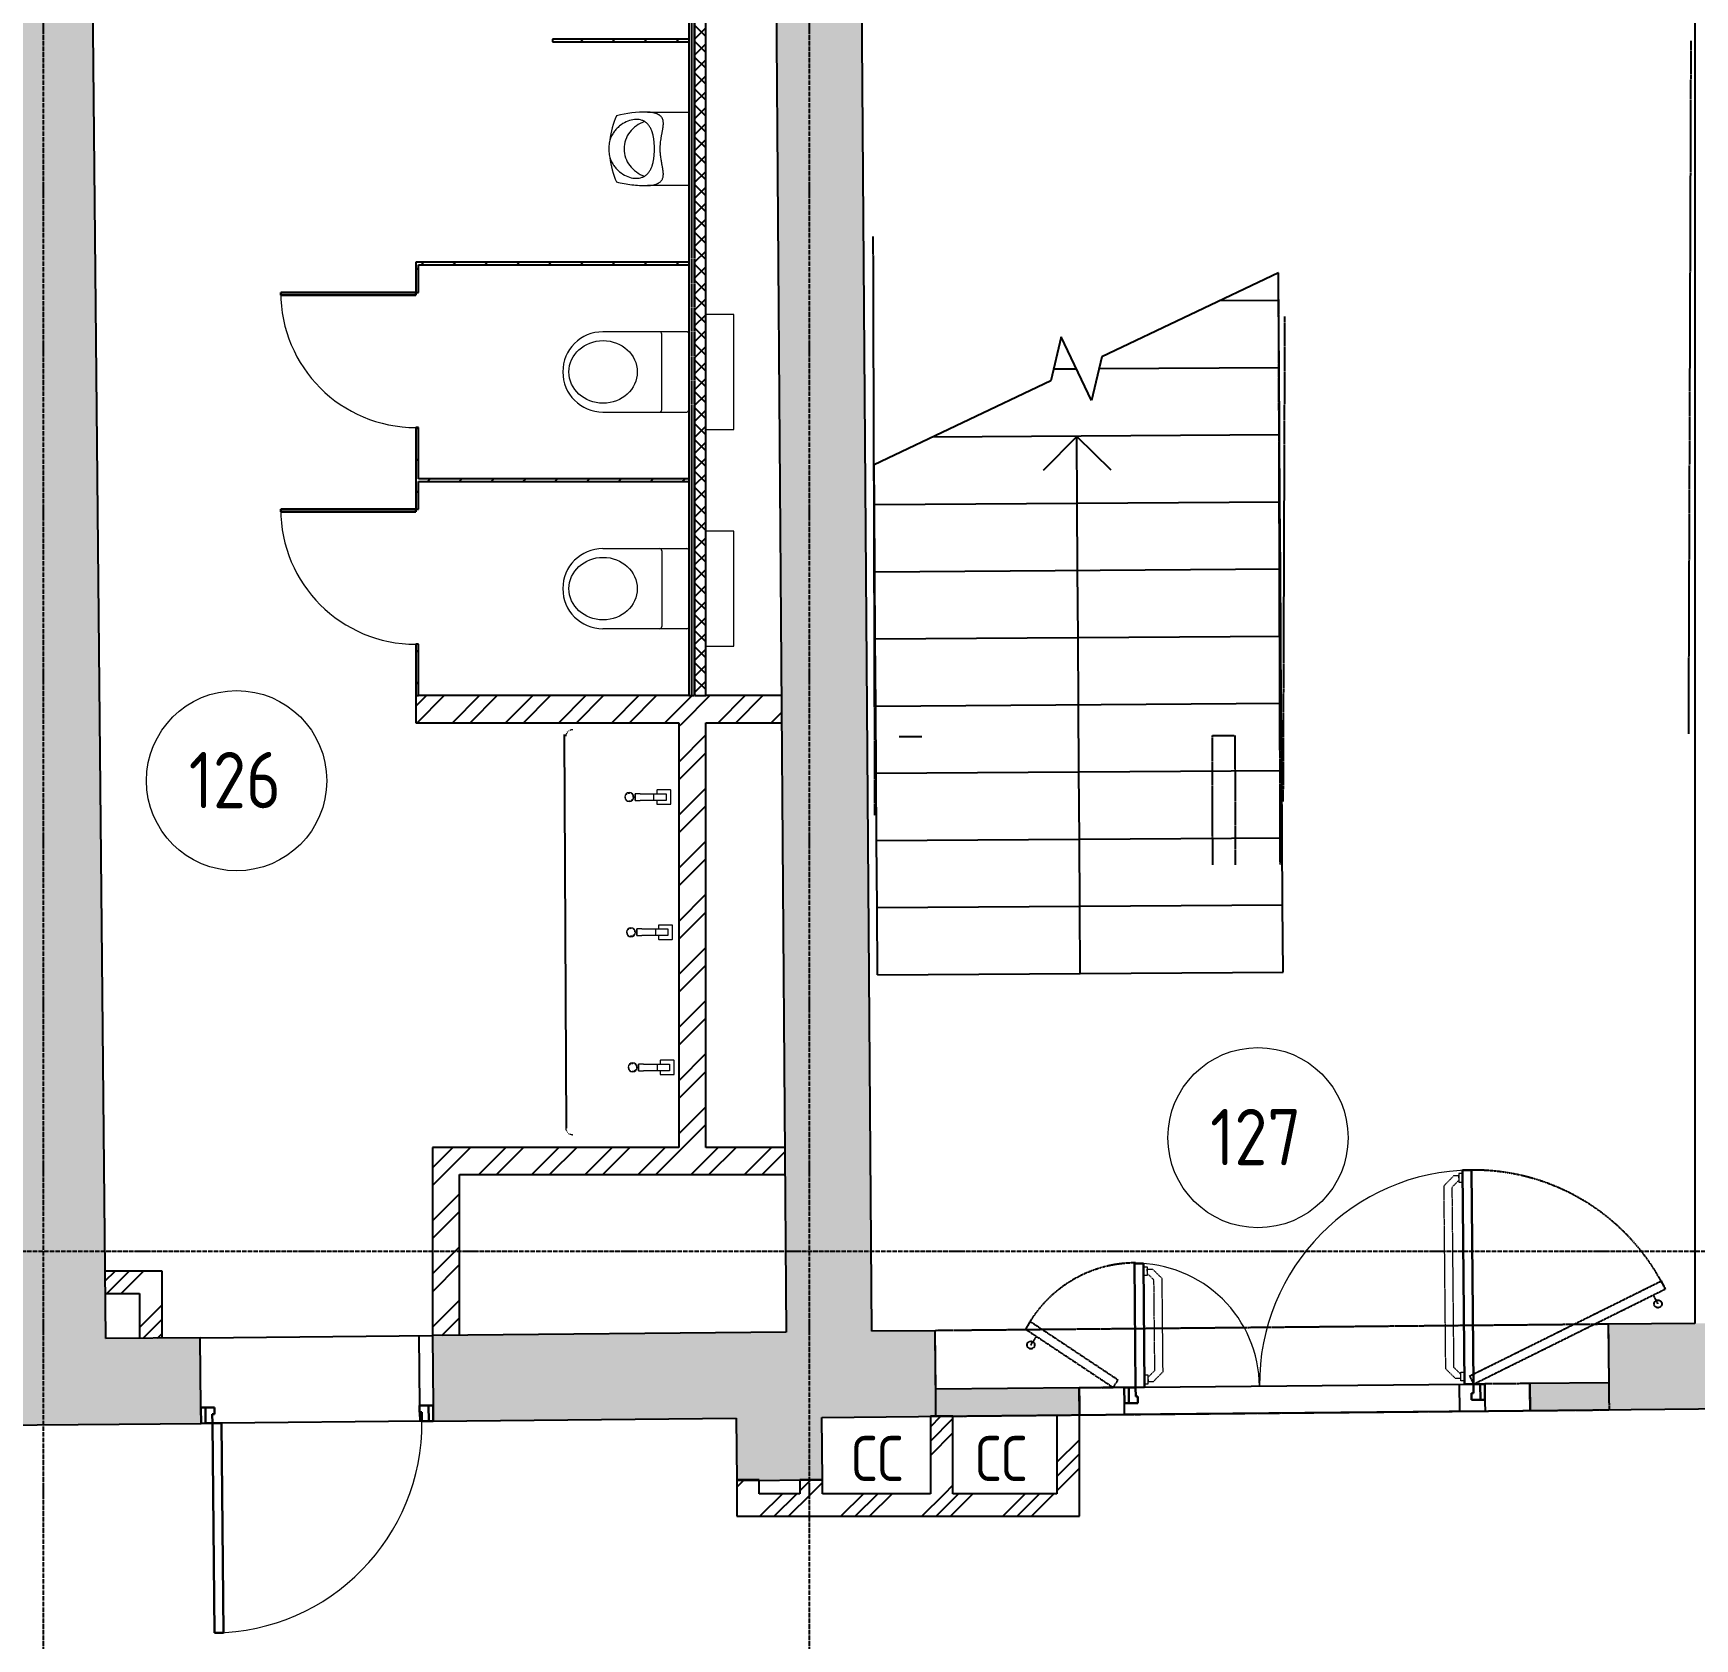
# Model space of a CAD drawing. Header units: millimetres. Extents: x -99936 to 523262, y -63190 to 327013.
# Drawn here: x 38965 to 46340, y 11537 to 18663 of the extents above; entities that cross this region are included whole.
import ezdxf

# ---------------------------------------------------------------- set-up
doc = ezdxf.new("R2010")
doc.units = ezdxf.units.MM
for name, pattern in [('ADSK_Линия сетки', [25, 20, -2.5, 0, -2.5]), ('ADSK_Сверху', [4.5, 3, -1.5]), ('ADSK_Снесено', [4.5, 3, -1.5]), ('ADSK_Штриховая_ш2 п1', [3, 2, -1])]:
    doc.linetypes.add(name, pattern=pattern)
for name, color, linetype, lineweight in [('Аннотация', 7, 'Continuous', 9), ('Двери', 251, 'Continuous', 18), ('Лестницы', 7, 'Continuous', 18), ('Марки помещений', 7, 'Continuous', 20), ('Сантехника', 251, 'Continuous', 18), ('Стрелки вверх', 7, 'Continuous', 18)]:
    doc.layers.add(name, color=color, linetype=linetype, lineweight=lineweight)
for name, color, linetype, lineweight, true_color in [('Линии', 7, 'Continuous', 9, 0x00a600), ('Обобщенные модели', 5, 'Continuous', 18, 0x0000ff), ('Стены внутренние', 5, 'Continuous', 18, 0x0000ff), ('Стены наружные', 1, 'ADSK_Снесено', 18, 0xff0000)]:
    doc.layers.add(name, color=color, linetype=linetype, lineweight=lineweight, true_color=true_color)
doc.styles.add('GOST Common_1', font='GOST Common_0.ttf', dxfattribs={"width": 0.9, "height": 200})
doc.styles.add('GOST Common_2', font='GOST Common_0.ttf', dxfattribs={"width": 0.9, "height": 250})
pattern_1 = [(45, (0, 0), (-179.6051, 179.6051), []), (45, (63.5, 0), (0, 359.2102), []), (45, (-63.5, 0), (0, 359.2102), [])]
pattern_2 = [(45, (0, 0), (-117.8655, 117.8655), []), (45, (78.58, 0), (-117.8655, 117.8655), [])]
pattern_3 = [(45, (0, 0), (-70.71068, 70.71068), [])]

# ---------------------------------------------------------------- blocks, each defined once
blk = doc.blocks.new('Раковина с 2-3 кранами для санузла - 500x1800 3 taps-2317887-01 План 1-го этажа маркировочный')
at = {"layer": 'Сантехника'}
for p, q in [((-764.1, 503.1), (-763.2, 503.9)), ((1018.1, 499.1), (1018.9, 498.2)), ((-490, 189.1), (-460, 189.1)), ((-490, 189.1), (-490, 166.1)), ((-460, 189.1), (-490, 189.1)), ((-490, 106.5), (-490, 166.1)), ((-460, 166.1), (-460, 189.1)), ((-460, 166.1), (-460, 106.5)), ((110, 196.6), (140, 196.6)), ((110, 196.6), (110, 173.6)), ((140, 196.6), (110, 196.6)), ((110, 114), (110, 173.6)), ((140, 173.6), (140, 196.6)), ((140, 173.6), (140, 114)), ((710, 204.1), (740, 204.1)), ((710, 204.1), (710, 181.1)), ((740, 204.1), (710, 204.1)), ((710, 121.5), (710, 181.1)), ((740, 181.1), (740, 204.1)), ((740, 181.1), (740, 121.5)), ((-506.8, 91.2), (-506.8, 31.6)), ((-490, 93.1), (-504.9, 93.1)), ((-490, 71.5), (-490, 106.5)), ((-460, 106.5), (-490, 106.5)), ((-460, 106.5), (-460, 71.5)), ((-445.4, 93.1), (-460, 93.1)), ((-443.5, 31.6), (-443.5, 91.2)), ((93.2, 98.7), (93.2, 39.1)), ((110, 100.6), (95.1, 100.6)), ((110, 79), (110, 114)), ((140, 114), (110, 114)), ((110, 59), (110, 79)), ((140, 114), (140, 79)), ((154.6, 100.6), (140, 100.6)), ((140, 79), (140, 59)), ((156.5, 39.1), (156.5, 98.7)), ((693.2, 106.2), (693.2, 46.6)), ((710, 108.1), (695.1, 108.1)), ((710, 86.5), (710, 121.5)), ((740, 121.5), (710, 121.5)), ((710, 66.5), (710, 86.5)), ((740, 121.5), (740, 86.5)), ((754.6, 108.1), (740, 108.1)), ((740, 86.5), (740, 66.5)), ((756.5, 46.6), (756.5, 106.2)), ((-505.3, 30.1), (-445, 30.1)), ((-490, 51.5), (-490, 71.5)), ((-460, 51.5), (-490, 51.5)), ((-460, 71.5), (-460, 51.5)), ((94.7, 37.6), (155, 37.6)), ((140, 59), (110, 59)), ((694.7, 45.1), (755, 45.1)), ((740, 66.5), (710, 66.5))]:
    blk.add_line(p, q, dxfattribs=at)
at = {"layer": 'Сантехника', "flags": 128}
for points in [[(-775, 480), (-775, 481.2), (-774.9, 482.4), (-774.8, 483.6), (-774.6, 484.8), (-774.4, 486), (-774.1, 487.1)], [(-773.5, 489.4), (-773.1, 490.6), (-772.6, 491.7), (-772.1, 492.8), (-771.6, 493.9)], [(-770.4, 495.9), (-769.8, 496.9), (-769.1, 497.9), (-768.3, 498.9), (-767.6, 499.8)], [(-758.1, 507), (-757, 507.5), (-755.9, 508), (-754.7, 508.4)], [(-752.4, 509.1), (-751.3, 509.3), (-750.1, 509.6), (-748.9, 509.7), (-747.7, 509.9), (-746.5, 510), (-745.3, 510), (-745, 510)], [(995, 510), (996.2, 510), (997.4, 509.9), (998.6, 509.8), (999.8, 509.6), (1001, 509.4), (1002.1, 509.1)], [(1004.4, 508.5), (1005.6, 508.1), (1006.7, 507.6), (1007.8, 507.1), (1008.9, 506.6)], [(1010.9, 505.4), (1011.9, 504.8), (1012.9, 504.1), (1013.9, 503.3), (1014.8, 502.6)], [(1022, 493.1), (1022.5, 492), (1023, 490.9), (1023.4, 489.7)], [(1024.1, 487.4), (1024.3, 486.3), (1024.6, 485.1), (1024.7, 483.9), (1024.9, 482.7), (1025, 481.5), (1025, 480.3), (1025, 480)]]:
    blk.add_lwpolyline(points, dxfattribs=at)
at = {"layer": 'Сантехника'}
for centre, radius, start, end in [((-475, 215), 20, 0, 180), ((-475, 215), 18.2, 95.84531, 146.66266), ((-475, 215), 18.2, 85.13096, 94.18327), ((-475, 215), 18.2, 52.75928, 62.71908), ((-475, 215), 16.3, 36.87489, 45), ((-475, 215), 16.3, 36.87489, 45), ((-475, 215), 18.2, 45, 49.4056), ((-475, 215), 18.2, 28.98332, 39.73377), ((125, 222.5), 20, 0, 180), ((125, 222.5), 20, 180, 360), ((125, 222.5), 18.2, 165.15778, 180), ((125, 222.5), 18.2, 180, 191.34075), ((125, 222.5), 16.3, 175.36727, 180), ((125, 222.5), 16.3, 175.36727, 180), ((125, 222.5), 16.3, 180, 198.62064), ((125, 222.5), 16.3, 180, 198.62064), ((125, 222.5), 18.2, 95.84531, 146.66266), ((125, 222.5), 18.2, 85.13096, 94.18327), ((125, 222.5), 18.2, 52.75928, 62.71908), ((125, 222.5), 16.3, 36.87489, 45), ((125, 222.5), 16.3, 36.87489, 45), ((125, 222.5), 18.2, 45, 49.4056), ((125, 222.5), 18.2, 28.98332, 39.73377), ((125, 222.5), 16.3, 0, 18.62064), ((125, 222.5), 16.3, 0, 18.62064), ((125, 222.5), 16.3, 355.36727, 360), ((125, 222.5), 16.3, 355.36727, 360), ((125, 222.5), 18.2, 345.15778, 360), ((125, 222.5), 18.2, 0, 11.34075), ((725, 230), 20, 0, 180), ((725, 230), 20, 180, 360), ((725, 230), 18.2, 165.15778, 180), ((725, 230), 18.2, 180, 191.34075), ((725, 230), 16.3, 175.36727, 180), ((725, 230), 16.3, 175.36727, 180), ((725, 230), 16.3, 180, 198.62064), ((725, 230), 16.3, 180, 198.62064), ((725, 230), 18.2, 95.84531, 146.66266), ((725, 230), 18.2, 85.13096, 94.18327), ((725, 230), 18.2, 52.75928, 62.21388), ((725, 230), 16.3, 36.87489, 45), ((725, 230), 16.3, 36.87489, 45), ((725, 230), 18.2, 45, 49.4056), ((725, 230), 18.2, 28.98332, 39.73377), ((725, 230), 16.3, 0, 18.62064), ((725, 230), 16.3, 0, 18.62064), ((725, 230), 16.3, 355.36727, 360), ((725, 230), 16.3, 355.36727, 360), ((725, 230), 18.2, 345.15778, 360), ((725, 230), 18.2, 0, 11.34075), ((-475, 215), 20, 180, 360), ((-475, 215), 18.2, 165.15778, 180), ((-475, 215), 18.2, 180, 191.34075), ((-475, 215), 16.3, 175.36727, 180), ((-475, 215), 16.3, 175.36727, 180), ((-475, 215), 16.3, 180, 198.62064), ((-475, 215), 16.3, 180, 198.62064), ((-475, 215), 18.2, 208.98332, 219.73377), ((-475, 215), 16.3, 216.87489, 225), ((-475, 215), 16.3, 216.87489, 225), ((-475, 215), 18.2, 225, 229.4056), ((-475, 215), 18.2, 232.75928, 242.71908), ((-475, 215), 18.2, 265.13096, 274.18327), ((-475, 215), 18.2, 275.84531, 326.66266), ((-475, 215), 16.3, 0, 18.62064), ((-475, 215), 16.3, 0, 18.62064), ((-475, 215), 16.3, 355.36727, 360), ((-475, 215), 16.3, 355.36727, 360), ((-475, 215), 18.2, 345.15778, 360), ((-475, 215), 18.2, 0, 11.34075), ((125, 222.5), 18.2, 208.98332, 219.73377), ((125, 222.5), 16.3, 216.87489, 225), ((125, 222.5), 16.3, 216.87489, 225), ((125, 222.5), 18.2, 225, 229.4056), ((125, 222.5), 18.2, 232.75928, 242.71908), ((125, 222.5), 18.2, 265.13096, 274.18327), ((125, 222.5), 18.2, 275.84531, 326.66266), ((725, 230), 18.2, 208.98332, 219.73377), ((725, 230), 16.3, 216.87489, 225), ((725, 230), 16.3, 216.87489, 225), ((725, 230), 18.2, 225, 229.4056), ((725, 230), 18.2, 232.75928, 242.71908), ((725, 230), 18.2, 265.13096, 274.18327), ((725, 230), 18.2, 275.84531, 326.66266), ((-504.9, 91.2), 1.87, 90, 180), ((-504.9, 91.2), 1.87, 120, 150), ((-504.9, 91.2), 1.87, 120, 150), ((-504.9, 91.2), 1.87, 120, 150), ((-445.4, 91.2), 1.87, 0, 90), ((-445.4, 91.2), 1.87, 30, 60), ((-445.4, 91.2), 1.87, 30, 60), ((-445.4, 91.2), 1.87, 30, 60), ((95.1, 98.7), 1.87, 90, 180), ((95.1, 98.7), 1.87, 120, 150), ((95.1, 98.7), 1.87, 120, 150), ((95.1, 98.7), 1.87, 120, 150), ((154.6, 98.7), 1.87, 0, 90), ((154.6, 98.7), 1.87, 30, 60), ((154.6, 98.7), 1.87, 30, 60), ((154.6, 98.7), 1.87, 30, 60), ((695.1, 106.2), 1.87, 90, 180), ((695.1, 106.2), 1.87, 120, 150), ((695.1, 106.2), 1.87, 120, 150), ((695.1, 106.2), 1.87, 120, 150), ((754.6, 106.2), 1.87, 0, 90), ((754.6, 106.2), 1.87, 30, 60), ((754.6, 106.2), 1.87, 30, 60), ((754.6, 106.2), 1.87, 30, 60), ((-505.3, 31.6), 1.49, 180, 270), ((-445, 31.6), 1.49, 270, 360), ((94.7, 39.1), 1.49, 180, 270), ((155, 39.1), 1.49, 270, 360), ((694.7, 46.6), 1.49, 180, 270), ((755, 46.6), 1.49, 270, 360)]:
    blk.add_arc(centre, radius, start, end, dxfattribs=at)
blk = doc.blocks.new('AC_Дверь_Однопольная - Д-19л 1030х2200h-V210-01 План 1-го этажа маркировочный')
at = {"layer": 'Двери', "lineweight": 30}
for p, q in [((465, 1120), (425, 1120)), ((425, 1120), (425, 190)), ((465, 190), (465, 1120)), ((-495, 190), (-515, 190)), ((-515, 190), (-515, 120)), ((-465, 190), (-495, 190)), ((-495, 190), (-495, 120)), ((-495, 120), (-495, 190)), ((-465, 150), (-465, 190)), ((-455, 150), (-465, 150)), ((-455, 120), (-455, 150)), ((425, 190), (465, 190)), ((465, 150), (455, 150)), ((455, 150), (455, 120)), ((495, 190), (465, 190)), ((465, 190), (465, 150)), ((495, 120), (495, 190)), ((515, 190), (495, 190)), ((495, 190), (495, 120)), ((515, 120), (515, 190)), ((-515, 120), (-495, 120)), ((-495, 120), (-455, 120)), ((455, 120), (495, 120)), ((495, 120), (515, 120))]:
    blk.add_line(p, q, dxfattribs=at)
at = {"layer": 'Двери'}
blk.add_arc((465, 190), 930, 90, 180, dxfattribs=at)
blk = doc.blocks.new('AC_Дверь_Двупольная - Д-33л 1500х2200h 2-2309635-01 План 1-го этажа маркировочный')
at = {"layer": 'Двери', "linetype": 'ADSK_Сверху', "lineweight": 9}
for p, q in [((670.3, 984.5), (627.5, 941.7)), ((694, 965.7), (663.9, 935.6)), ((694, 984.5), (670.3, 984.5)), ((710, 995), (694, 995)), ((694, 995), (694, 956.5)), ((694, 975.8), (694, 984.5)), ((627.5, 128.4), (627.5, 941.7)), ((663.9, 134.4), (663.9, 935.6)), ((694, 956.5), (710, 956.5)), ((-710, 595), (-694, 595)), ((-694, 595), (-694, 556.5)), ((-694, 556.5), (-710, 556.5)), ((-694, 575.8), (-694, 584.5)), ((-694, 584.5), (-670.3, 584.5)), ((-694, 565.7), (-663.9, 535.6)), ((-670.3, 584.5), (-627.5, 541.7)), ((-663.9, 134.4), (-663.9, 535.6)), ((-627.5, 128.4), (-627.5, 541.7)), ((-694, 113.5), (-710, 113.5)), ((-710, 75), (-694, 75)), ((-694, 104.3), (-663.9, 134.4)), ((-694, 75), (-694, 113.5)), ((-694, 94.3), (-694, 85.6)), ((-694, 85.6), (-670.3, 85.6)), ((-670.3, 85.6), (-627.5, 128.4)), ((670.3, 85.6), (627.5, 128.4)), ((694, 104.3), (663.9, 134.4)), ((694, 85.6), (670.3, 85.6)), ((694, 75), (694, 113.5)), ((694, 113.5), (710, 113.5)), ((710, 75), (694, 75))]:
    blk.add_line(p, q, dxfattribs=at)
at = {"layer": 'Двери', "lineweight": 30}
for p, q in [((750, 1010), (710, 1010)), ((710, 1010), (710, 60)), ((750, 60), (750, 1010)), ((-750, 610), (-710, 610)), ((-750, 60), (-750, 610)), ((-710, 610), (-710, 60)), ((-800, 60), (-780, 60)), ((-800, -10), (-800, 60)), ((-780, 60), (-750, 60)), ((-780, -10), (-780, 60)), ((-780, 60), (-780, -10)), ((-710, 60), (-750, 60)), ((-750, 60), (-750, 20)), ((-750, 20), (-740, 20)), ((-740, 20), (-740, -10)), ((710, 60), (750, 60)), ((750, 20), (740, 20)), ((740, 20), (740, -10)), ((780, 60), (750, 60)), ((750, 60), (750, 20)), ((780, -10), (780, 60)), ((800, 60), (780, 60)), ((780, 60), (780, -10)), ((800, -10), (800, 60)), ((-780, -10), (-800, -10)), ((-740, -10), (-780, -10)), ((740, -10), (780, -10)), ((780, -10), (800, -10))]:
    blk.add_line(p, q, dxfattribs=at)
at = {"layer": 'Двери'}
for centre, radius, start, end in [((750, 60), 950, 90, 180), ((-750, 60), 550, 360, 90)]:
    blk.add_arc(centre, radius, start, end, dxfattribs=at)
blk = doc.blocks.new('Дверь-Одинарная-Панель - 600 x 2150 мм с_у-1872435-01 План 1-го этажа маркировочный')
at = {"layer": 'Двери', "lineweight": 30}
for p, q in [((300, 606), (288, 606)), ((288, 606), (288, 6)), ((300, 6), (300, 606)), ((288, 6), (300, 6))]:
    blk.add_line(p, q, dxfattribs=at)
at = {"layer": 'Двери'}
blk.add_arc((300, 6), 600, 90, 180, dxfattribs=at)
blk = doc.blocks.new('Urinal_Commercial_14201 - UT104EV-1823124-01 План 1-го этажа маркировочный')
at = {"layer": 'Сантехника'}
for p, q in [((41690.8, 18313), (41875.3, 18313)), ((41875.3, 17986.9), (41690.8, 17987))]:
    blk.add_line(p, q, dxfattribs=at)
for centre, radius, start, end in [((41875.3, 18150), 353.2, 155.41974, 173.79042), ((41707.7, 18150), 120.3, 141.9939, 180.0061), ((41728.2, 18133.9), 146.4, 110.0061, 141.9939), ((41707.7, 18149.9), 120.3, 179.9939, 218.0061), ((41875.3, 18150), 353.2, 186.20958, 204.57824), ((41728.2, 18166), 146.4, 218.0061, 249.9939)]:
    blk.add_arc(centre, radius, start, end, dxfattribs=at)
blk.add_ellipse((41786.6, 17228.7), major_axis=(-199.1, 1075.5), ratio=0.694076, start_param=6.146838, end_param=6.328057, dxfattribs=at)
for points, knots in [([(41747.9, 18150), (41748.1, 18158.3), (41748.7, 18170.9), (41750.4, 18185.2), (41751.5, 18193.3), (41752.4, 18199.3), (41753.3, 18205.2), (41754.4, 18211), (41755.4, 18216.7), (41756.5, 18222.3), (41757.5, 18227.9), (41758.5, 18233.3), (41759.3, 18237.7), (41759.9, 18241.2), (41760.2, 18243.8), (41760.6, 18246.3), (41761, 18249.7), (41761.5, 18253.8), (41761.8, 18257.8), (41761.9, 18260.9), (41761.9, 18264), (41761.7, 18267.7), (41761, 18273.4), (41759.5, 18280), (41756.1, 18287.1), (41752.4, 18292.1), (41748.9, 18295.7), (41745.9, 18298.1), (41742.7, 18300.3), (41739.4, 18302.3), (41736, 18304.1), (41732.3, 18305.7), (41728.5, 18307.1), (41724.6, 18308.4), (41720.6, 18309.4), (41715.2, 18310.7), (41705.4, 18312.3), (41696.7, 18312.9), (41690.8, 18313)], [-1, -1, -1, -1, -0.909091, -0.863636, -0.840909, -0.818182, -0.795455, -0.772727, -0.75, -0.727273, -0.704545, -0.681818, -0.659091, -0.647727, -0.636364, -0.625, -0.613636, -0.590909, -0.568182, -0.556818, -0.545455, -0.522727, -0.5, -0.454545, -0.409091, -0.363636, -0.340909, -0.318182, -0.295455, -0.272727, -0.25, -0.227273, -0.204545, -0.181818, -0.159091, -0.136364, -0.090909, 0, 0, 0, 0]), ([(41722.3, 18150), (41722.2, 18153.7), (41722.1, 18159.2), (41721.9, 18166.3), (41721.6, 18171.5), (41721.3, 18176.7), (41720.8, 18181.8), (41720.3, 18186.9), (41719.7, 18191.7), (41719, 18196.5), (41718.2, 18201.1), (41717.4, 18205.6), (41716.5, 18210), (41715.5, 18214.2), (41714.4, 18218.3), (41713.2, 18222.3), (41711.5, 18227.4), (41709.7, 18232.3), (41707.6, 18236.9), (41705.5, 18241.4), (41702.6, 18246.7), (41698.7, 18252.5), (41694.4, 18257.9), (41689.8, 18262.7), (41684.7, 18267), (41677.5, 18272), (41667.7, 18276.8), (41654.6, 18280.2), (41640.7, 18281.2), (41621.2, 18279.3), (41596.1, 18271.3), (41571.9, 18256), (41554.1, 18239.3), (41542.1, 18224.6), (41531.7, 18207.6), (41526.5, 18194.9), (41524.3, 18188.2)], [-1, -1, -1, -1, -0.975, -0.9625, -0.95, -0.9375, -0.925, -0.9125, -0.9, -0.8875, -0.875, -0.8625, -0.85, -0.8375, -0.825, -0.8125, -0.8, -0.775, -0.7625, -0.75, -0.725, -0.7, -0.675, -0.65, -0.625, -0.6, -0.55, -0.5, -0.45, -0.4, -0.3, -0.2, -0.15, -0.1, -0.05, 0, 0, 0, 0]), ([(41524.3, 18111.8), (41526.5, 18105.1), (41531.7, 18092.3), (41542.1, 18075.3), (41554.1, 18060.6), (41571.9, 18043.9), (41596.1, 18028.6), (41621.2, 18020.6), (41640.7, 18018.8), (41654.6, 18019.8), (41667.7, 18023.2), (41677.5, 18028), (41684.7, 18032.9), (41689.8, 18037.2), (41694.4, 18042.1), (41698.7, 18047.4), (41702.6, 18053.2), (41705.5, 18058.5), (41707.6, 18063), (41709.7, 18067.6), (41711.5, 18072.5), (41713.2, 18077.7), (41714.4, 18081.6), (41715.5, 18085.7), (41716.5, 18090), (41717.4, 18094.3), (41718.2, 18098.8), (41719, 18103.5), (41719.7, 18108.2), (41720.3, 18113.1), (41720.8, 18118.1), (41721.3, 18123.2), (41721.6, 18128.4), (41721.9, 18133.6), (41722.1, 18140.7), (41722.2, 18146.2), (41722.3, 18150)], [-1, -1, -1, -1, -0.95, -0.9, -0.85, -0.8, -0.7, -0.6, -0.55, -0.5, -0.45, -0.4, -0.375, -0.35, -0.325, -0.3, -0.275, -0.25, -0.2375, -0.225, -0.2, -0.1875, -0.175, -0.1625, -0.15, -0.1375, -0.125, -0.1125, -0.1, -0.0875, -0.075, -0.0625, -0.05, -0.0375, -0.025, 0, 0, 0, 0]), ([(41690.8, 17987), (41695.4, 17987), (41704.6, 17987.5), (41715.6, 17989.2), (41724.1, 17991.4), (41730.2, 17993.3), (41735, 17995.4), (41738.7, 17997.2), (41742.2, 17999.3), (41746.4, 18002.1), (41750.8, 18006.1), (41754.6, 18010.6), (41757.7, 18015.8), (41759.9, 18021.6), (41761.3, 18027.9), (41761.8, 18033.5), (41761.8, 18038.3), (41761.8, 18042), (41761.5, 18045.8), (41761.1, 18049.6), (41760.6, 18053.6), (41760, 18057.6), (41759.4, 18061.7), (41758.6, 18065.8), (41757.8, 18070.1), (41757.1, 18074.4), (41756.3, 18078.8), (41755.1, 18084.7), (41753.8, 18092.2), (41752.2, 18101.5), (41750.4, 18114.1), (41748.6, 18130.2), (41748, 18143.4), (41747.9, 18150)], [-1, -1, -1, -1, -0.928571, -0.857143, -0.821429, -0.785714, -0.75, -0.732143, -0.714286, -0.678571, -0.642857, -0.607143, -0.571429, -0.535714, -0.5, -0.464286, -0.446429, -0.428571, -0.410714, -0.392857, -0.375, -0.357143, -0.339286, -0.321429, -0.303571, -0.285714, -0.267857, -0.25, -0.214286, -0.178571, -0.142857, -0.071429, 0, 0, 0, 0])]:
    blk.add_open_spline(points, degree=3, knots=knots, dxfattribs=at)
for points in [[(41524.3, 18188.2), (41523, 18184.1), (41521.3, 18175.9), (41520.1, 18163), (41519.9, 18154.3), (41519.9, 18150)], [(41519.9, 18150), (41519.9, 18145.6), (41520.1, 18136.9), (41521.3, 18124.1), (41523, 18115.8), (41524.3, 18111.8)], [(41554.2, 18003.1), (41565.3, 18000.2), (41587.7, 17995.3), (41621.7, 17990.2), (41656.1, 17987.3), (41679.2, 17986.9), (41690.8, 17987)]]:
    blk.add_open_spline(points, degree=3, dxfattribs=at)
blk = doc.blocks.new('Туалет подвесной-Moderna R-Laufen - 000 White-2285251-01 План 1-го этажа маркировочный')
at = {"layer": 'Обобщенные модели'}
for p, q in [((-53, -419.3), (-53, -47.4)), ((303, -47.4), (303, -419.3)), ((-43.1, -157.8), (293.1, -157.8))]:
    blk.add_line(p, q, dxfattribs=at)
for centre, radius, start, end in [((-43.1, -47.4), 9.89, 90, 180), ((293.1, -47.4), 9.89, 0, 90), ((-43.1, -167.7), 9.89, 90, 180), ((293.1, -167.7), 9.89, 0, 90), ((125, -419.3), 178, 180, 0)]:
    blk.add_arc(centre, radius, start, end, dxfattribs=at)
blk.add_ellipse((125, -418.3), major_axis=(0, 151.6), ratio=0.916517, dxfattribs=at)
at = {"layer": 'Сантехника'}
for p, q in [((380, 162.5), (-130, 162.5)), ((-130, 162.5), (-130, 37.5)), ((380, 37.5), (380, 162.5))]:
    blk.add_line(p, q, dxfattribs=at)
blk = doc.blocks.new('Туалет подвесной-Moderna R-Laufen - 000 White-2284892-01 План 1-го этажа маркировочный')
at = {"layer": 'Обобщенные модели'}
for p, q in [((-53, 419.3), (-53, 47.4)), ((303, 47.4), (303, 419.3)), ((-43.1, 157.8), (293.1, 157.8))]:
    blk.add_line(p, q, dxfattribs=at)
for centre, radius, start, end in [((125, 419.3), 178, 360, 180), ((-43.1, 167.7), 9.89, 180, 270), ((293.1, 167.7), 9.89, 270, 360), ((-43.1, 47.4), 9.89, 180, 270), ((293.1, 47.4), 9.89, 270, 360)]:
    blk.add_arc(centre, radius, start, end, dxfattribs=at)
blk.add_ellipse((125, 418.3), major_axis=(0, 151.6), ratio=0.916517, dxfattribs=at)
at = {"layer": 'Сантехника'}
for p, q in [((-130, -37.5), (-130, -162.5)), ((380, -162.5), (380, -37.5)), ((-130, -162.5), (380, -162.5))]:
    blk.add_line(p, q, dxfattribs=at)
blk = doc.blocks.new('ADSK_Марка_Помещение_ОдноЗначение - Номер-247393-01 План 1-го этажа маркировочный')
at = {"layer": 'Марки помещений'}
blk.add_circle((0, 0), 4, dxfattribs=at)

msp = doc.modelspace()

# ---------------------------------------------------------------- hatches: boundary and pattern name
at = {"layer": 'Стены внутренние', "lineweight": 25, "true_color": 0x636466}
for points in [[(38780.551, 12484.278), (39290.527, 12489.168), (39214.538, 20424.059), (38704.515, 20424.059), (38780.517, 12487.829)], [(42306.569, 12898.1), (42686.552, 12901.743), (42630.339, 20425.478), (42250.349, 20422.639), (42295.708, 14351.749)], [(42087.676, 12239.156), (42467.656, 12243.029), (42464.838, 12519.6), (42084.855, 12515.957)]]:
    msp.add_hatch(color=251, dxfattribs=at).paths.add_polyline_path(points)
h = msp.add_hatch(dxfattribs=at)
h.set_pattern_fill('FP_4', color=251, style=0, pattern_type=2)
h.set_pattern_definition([(45, (0, 0), (-35.35534, 35.35534), []), (135, (0, 0), (-35.35534, -35.35534), [])])
h.paths.add_polyline_path([(41900.345, 15722.962), (41950.345, 15722.962), (41950.345, 20424.059), (41900.345, 20424.059), (41900.345, 15945.286)])
h = msp.add_hatch(dxfattribs=at)
h.set_pattern_fill('FP_1', color=251, style=0, pattern_type=2)
h.set_pattern_definition(pattern_3)
h.paths.add_polyline_path([(41875.345, 18624.962), (41875.345, 18636.962), (41270.345, 18636.962), (41270.345, 18624.962)])
h = msp.add_hatch(dxfattribs=at)
h.set_pattern_fill('FP_1', color=251, style=0, pattern_type=2)
h.set_pattern_definition(pattern_3)
h.paths.add_polyline_path([(40675.345, 15722.962), (40675.345, 15950.962), (40663.345, 15950.962), (40663.345, 15722.962)])
h.paths.add_polyline_path([(40675.345, 16550.962), (40675.345, 16912.962), (40663.345, 16912.962), (40663.345, 16550.962)])
h.paths.add_polyline_path([(40663.345, 17512.962), (40675.345, 17512.962), (40675.345, 17646.962), (40663.345, 17646.962), (40663.345, 17538.824)])
h = msp.add_hatch(dxfattribs=at)
h.set_pattern_fill('FP_1', color=251, style=0, pattern_type=2)
h.set_pattern_definition(pattern_3)
h.paths.add_polyline_path([(41177.434, 17634.962), (41875.345, 17634.962), (41875.345, 17646.962), (40675.345, 17646.962), (40675.345, 17634.962)])
h = msp.add_hatch(dxfattribs=at)
h.set_pattern_fill('FP_1', color=251, style=0, pattern_type=2)
h.set_pattern_definition(pattern_3)
h.paths.add_polyline_path([(41875.345, 16672.962), (41875.345, 16684.962), (40675.345, 16684.962), (40675.345, 16672.962), (41865.456, 16672.962)])
h = msp.add_hatch(dxfattribs=at)
h.set_pattern_fill('FP_2', color=251, style=0, pattern_type=2)
h.set_pattern_definition(pattern_2)
h.paths.add_polyline_path([(42075.345, 15602.962), (42286.359, 15602.962), (42285.463, 15722.962), (40663.345, 15722.962), (40663.345, 15602.962), (41950.349, 15602.962)])
h = msp.add_hatch(dxfattribs=at)
h.set_pattern_fill('FP_2', color=251, style=0, pattern_type=2)
h.set_pattern_definition(pattern_2)
h.paths.add_polyline_path([(41950.349, 13718.1), (41950.345, 15602.962), (41830.349, 15602.962), (41830.349, 13718.1)])
h = msp.add_hatch(dxfattribs=at)
h.set_pattern_fill('FP_2', color=251, style=0, pattern_type=2)
h.set_pattern_definition(pattern_2)
h.paths.add_polyline_path([(40736.569, 12883.048), (40856.569, 12884.199), (40856.569, 13718.1), (40736.569, 13718.1), (40736.569, 12898.1)])
h = msp.add_hatch(dxfattribs=at)
h.set_pattern_fill('FP_2', color=251, style=0, pattern_type=2)
h.set_pattern_definition(pattern_2)
h.paths.add_polyline_path([(41456.117, 13598.1), (42301.339, 13598.1), (42300.442, 13718.1), (40856.569, 13718.1), (40856.569, 13598.1), (41177.434, 13598.1)])
h = msp.add_hatch(dxfattribs=at)
h.set_pattern_fill('FP_3', color=251, style=0, pattern_type=2)
h.set_pattern_definition(pattern_1)
h.paths.add_polyline_path([(39436.888, 13069.15), (39436.888, 13169.15), (39284.015, 13169.15), (39284.973, 13069.15), (39286.888, 13069.15)])
h = msp.add_hatch(dxfattribs=at)
h.set_pattern_fill('FP_3', color=251, style=0, pattern_type=2)
h.set_pattern_definition(pattern_1)
h.paths.add_polyline_path([(39436.888, 12870.588), (39536.888, 12871.547), (39536.888, 13169.15), (39436.888, 13169.15), (39436.888, 12871.547)])
h = msp.add_hatch(color=251, dxfattribs=at)
h.paths.add_polyline_path([(45959.453, 12553.102), (46823.707, 12561.388), (46821.328, 12809.558), (46819.967, 12809.558), (46820.064, 12941.37), (45955.81, 12933.085), (45958.302, 12673.097)])
h.paths.add_polyline_path([(48926.815, 12581.55), (49367.537, 12585.775), (49367, 12965.788), (48925.577, 12961.556), (48926.801, 12585.775)])
h = msp.add_hatch(color=251, dxfattribs=at)
h.paths.add_polyline_path([(39290.527, 12489.168), (39710.259, 12493.191), (39706.616, 12873.174), (39286.888, 12869.15), (39289.041, 12644.36)])
h.paths.add_polyline_path([(40740.212, 12503.066), (42971.86, 12524.46), (42968.217, 12904.443), (40736.569, 12883.048), (40739.541, 12573.062)])
h = msp.add_hatch(color=251, dxfattribs=at)
h.paths.add_polyline_path([(42971.86, 12524.46), (43609.058, 12530.569), (43607.908, 12650.564), (42970.711, 12644.36)])
h.paths.add_polyline_path([(45608.966, 12549.742), (45959.453, 12553.102), (45958.302, 12673.097), (45607.816, 12669.737), (45608.934, 12553.102)])
h = msp.add_hatch(dxfattribs=at)
h.set_pattern_fill('FP_3', color=251, style=0, pattern_type=2)
h.set_pattern_definition(pattern_1)
h.paths.add_polyline_path([(42971.86, 12180.453), (43046.962, 12180.453), (43046.962, 12524.701), (42946.962, 12524.222), (42946.962, 12180.453), (42970.71, 12180.453)])
h = msp.add_hatch(dxfattribs=at)
h.set_pattern_fill('FP_3', color=251, style=0, pattern_type=2)
h.set_pattern_definition(pattern_1)
h.paths.add_polyline_path([(43608.483, 12080.453), (43608.483, 12530.564), (43508.483, 12529.605), (43508.483, 12080.453), (43595.812, 12080.453)])
h = msp.add_hatch(dxfattribs=at)
h.set_pattern_fill('FP_3', color=251, style=0, pattern_type=2)
h.set_pattern_definition(pattern_1)
h.paths.add_polyline_path([(42467.656, 12180.453), (42467.656, 12243.029), (42367.656, 12242.01), (42367.656, 12180.453), (42464.838, 12180.453)])
h = msp.add_hatch(dxfattribs=at)
h.set_pattern_fill('FP_3', color=251, style=0, pattern_type=2)
h.set_pattern_definition(pattern_1)
h.paths.add_polyline_path([(42087.636, 12080.453), (42187.636, 12080.453), (42187.636, 12240.175), (42087.676, 12239.156), (42087.636, 12180.453)])
h = msp.add_hatch(dxfattribs=at)
h.set_pattern_fill('FP_3', color=251, style=0, pattern_type=2)
h.set_pattern_definition(pattern_1)
h.paths.add_polyline_path([(43508.483, 12080.453), (43508.483, 12180.453), (42187.636, 12180.453), (42187.636, 12080.453), (43406.902, 12080.453)])

# ---------------------------------------------------------------- linework, layer by layer
at = {"linetype": 'ADSK_Линия сетки', "lineweight": 25}
for p, q in [((39009.91, -4984.787), (39009.91, 21668.801)), ((42409.91, -4984.787), (42409.91, 21668.801)), ((-11086.225, 13256.788), (57141.718, 13256.788))]:
    msp.add_line(p, q, dxfattribs=at)
at = {"color": 251, "lineweight": 25, "true_color": 0x636466}
msp.add_line((41320.919, 15549.962), (41330.349, 13802.962), dxfattribs=at)
at = {"layer": 'Лестницы', "color": 251, "linetype": 'ADSK_Сверху', "lineweight": 25, "true_color": 0x636466}
for p, q in [((46322.648, 18321.744), (46323.713, 18629.242)), ((46321.583, 18014.246), (46322.648, 18321.744)), ((46320.518, 17706.747), (46321.583, 18014.246)), ((42692.161, 17760.888), (42693.003, 17475.29)), ((46319.454, 17399.249), (46320.518, 17706.747)), ((44493.836, 17194.993), (44492.995, 17480.592)), ((42693.003, 17475.29), (42693.844, 17189.691)), ((44519.464, 17405.482), (44518.4, 17097.984)), ((46318.389, 17091.751), (46319.454, 17399.249)), ((42693.844, 17189.691), (42694.685, 16904.092)), ((44494.678, 16909.395), (44493.836, 17194.993)), ((44518.4, 17097.984), (44517.335, 16790.486)), ((46317.324, 16784.253), (46318.389, 17091.751)), ((42694.685, 16904.092), (42695.527, 16618.493)), ((44495.519, 16623.796), (44494.678, 16909.395)), ((44517.335, 16790.486), (44516.27, 16482.988)), ((46316.259, 16476.755), (46317.324, 16784.253)), ((42695.527, 16618.493), (42696.368, 16332.895)), ((44496.36, 16338.197), (44495.519, 16623.796)), ((44516.27, 16482.988), (44515.205, 16175.49)), ((46315.194, 16169.257), (46316.259, 16476.755)), ((42696.368, 16332.895), (42697.209, 16047.296)), ((44497.202, 16052.598), (44496.36, 16338.197)), ((44515.205, 16175.49), (44514.14, 15867.991)), ((46314.13, 15861.758), (46315.194, 16169.257)), ((42697.209, 16047.296), (42698.051, 15761.697)), ((44498.043, 15767), (44497.202, 16052.598)), ((44514.14, 15867.991), (44513.076, 15560.493)), ((46313.065, 15554.26), (46314.13, 15861.758)), ((42698.051, 15761.697), (42698.892, 15476.098)), ((44498.884, 15481.401), (44498.043, 15767)), ((42808.698, 15542.04), (42908.698, 15542.334)), ((44198.692, 15546.135), (44298.692, 15546.429)), ((44200.382, 14972.507), (44198.692, 15546.135)), ((44298.692, 15546.429), (44300.382, 14972.801)), ((44513.076, 15560.493), (44512.011, 15252.995)), ((42698.892, 15476.098), (42699.667, 15213.037)), ((44499.659, 15218.34), (44498.884, 15481.401)), ((42699.667, 15213.037), (42699.733, 15190.5)), ((44499.726, 15195.802), (44499.659, 15218.34)), ((44500.381, 14973.39), (44499.726, 15195.802))]:
    msp.add_line(p, q, dxfattribs=at)
at = {"layer": 'Лестницы', "color": 251, "lineweight": 25, "true_color": 0x636466}
for p, q in [((44491.796, 17599.583), (43707.564, 17227.461)), ((44492.611, 17478.108), (44491.796, 17599.583)), ((44232.109, 17476.36), (44492.611, 17478.108)), ((44232.109, 17476.36), (44492.611, 17478.108)), ((44494.612, 17179.915), (44492.611, 17478.108)), ((43527.649, 17315.039), (43481.701, 17120.289)), ((43661.615, 17032.711), (43527.649, 17315.039)), ((43707.564, 17227.461), (43661.615, 17032.711)), ((43481.701, 17120.289), (42697.469, 16748.167)), ((43494.185, 17173.201), (43594.632, 17173.875)), ((43494.185, 17173.201), (43594.632, 17173.875)), ((43695.08, 17174.549), (44494.612, 17179.915)), ((43695.08, 17174.549), (44494.612, 17179.915)), ((44496.613, 16881.722), (44494.612, 17179.915)), ((42957.156, 16871.39), (44496.613, 16881.722)), ((42957.156, 16871.39), (44496.613, 16881.722)), ((44498.615, 16583.529), (44496.613, 16881.722)), ((42698.655, 16571.448), (42697.469, 16748.167)), ((42698.655, 16571.448), (44498.615, 16583.529)), ((42698.655, 16571.448), (44498.615, 16583.529)), ((42700.657, 16273.255), (42698.655, 16571.448)), ((44500.616, 16285.335), (44498.615, 16583.529)), ((42700.657, 16273.255), (44500.616, 16285.335)), ((42700.657, 16273.255), (44500.616, 16285.335)), ((42702.658, 15975.062), (42700.657, 16273.255)), ((44502.617, 15987.142), (44500.616, 16285.335)), ((42702.658, 15975.062), (44502.617, 15987.142)), ((42702.658, 15975.062), (44502.617, 15987.142)), ((42704.659, 15676.868), (42702.658, 15975.062)), ((44504.619, 15688.949), (44502.617, 15987.142)), ((42704.659, 15676.868), (44504.619, 15688.949)), ((42704.659, 15676.868), (44504.619, 15688.949)), ((42706.66, 15378.675), (42704.659, 15676.868)), ((44506.62, 15390.755), (44504.619, 15688.949)), ((42706.66, 15378.675), (44506.62, 15390.755)), ((42706.66, 15378.675), (44506.62, 15390.755)), ((42708.662, 15080.482), (42706.66, 15378.675)), ((44508.621, 15092.562), (44506.62, 15390.755)), ((42708.662, 15080.482), (44508.621, 15092.562)), ((42708.662, 15080.482), (44508.621, 15092.562)), ((42710.663, 14782.289), (42708.662, 15080.482)), ((44510.623, 14794.369), (44508.621, 15092.562)), ((42710.663, 14782.289), (44510.623, 14794.369)), ((42710.663, 14782.289), (44510.623, 14794.369)), ((42712.664, 14484.095), (42710.663, 14782.289)), ((44512.624, 14496.176), (44510.623, 14794.369)), ((42712.664, 14484.095), (44512.624, 14496.176)), ((42712.664, 14484.095), (44512.624, 14496.176))]:
    msp.add_line(p, q, dxfattribs=at)
at = {"layer": 'Линии', "color": 251, "linetype": 'ADSK_Штриховая_ш2 п1', "lineweight": 25, "true_color": 0x636466}
for p, q in [((45340.098, 12703.158), (46191.209, 13125.189)), ((45357.867, 12667.322), (46208.979, 13089.352)), ((46176.649, 13023.093), (46156.658, 13063.409)), ((46191.209, 13125.189), (46208.979, 13089.352)), ((43369.252, 12910.474), (43391.402, 12943.781)), ((43757.941, 12651.984), (43369.252, 12910.474)), ((43780.091, 12685.291), (43391.402, 12943.781)), ((43392.961, 12840.664), (43417.88, 12878.135)), ((43757.941, 12651.984), (43780.091, 12685.291)), ((45340.098, 12703.158), (45357.867, 12667.322)), ((43707.943, 12651.504), (43757.941, 12651.984)), ((45357.867, 12667.322), (45407.865, 12667.802))]:
    msp.add_line(p, q, dxfattribs=at)
at = {"layer": 'Линии', "color": 251, "lineweight": 25, "true_color": 0x636466}
msp.add_line((45357.359, 12740.03), (45357.359, 12713.716), dxfattribs=at)
at = {"layer": 'Линии', "color": 251, "linetype": 'ADSK_Штриховая_ш2 п1', "lineweight": 25, "true_color": 0x636466}
for centre in [(46176.649, 13023.093), (43392.961, 12840.664)]:
    msp.add_circle(centre, 17, dxfattribs=at)
for centre, radius, start, end in [((45357.867, 12667.322), 950, 26.3748748, 90.6123239), ((43857.905, 12652.96), 552.354, 90, 152.2113541)]:
    msp.add_arc(centre, radius, start, end, dxfattribs=at)
at = {"layer": 'Стены внутренние', "color": 251, "lineweight": 25, "true_color": 0x636466}
for p, q in [((39286.888, 12869.15), (39214.538, 20424.059)), ((41875.345, 20424.059), (41875.345, 15722.962)), ((41950.345, 15722.962), (41950.345, 20424.059)), ((42250.349, 20422.639), (42306.569, 12898.1)), ((42686.552, 12901.743), (42630.339, 20425.478)), ((46339.852, 20424.059), (46339.852, 12936.767)), ((41875.345, 18636.962), (41270.345, 18636.962)), ((41270.345, 18636.962), (41270.345, 18624.962)), ((41270.345, 18624.962), (41875.345, 18624.962)), ((40663.345, 17646.962), (40663.345, 17512.962)), ((41875.345, 17646.962), (40663.345, 17646.962)), ((40675.345, 17512.962), (40675.345, 17634.962)), ((40675.345, 17634.962), (41875.345, 17634.962)), ((40663.345, 17512.962), (40675.345, 17512.962)), ((40675.345, 16912.962), (40663.345, 16912.962)), ((40663.345, 16912.962), (40663.345, 16550.962)), ((40675.345, 16684.962), (40675.345, 16912.962)), ((41875.345, 16684.962), (40675.345, 16684.962)), ((40675.345, 16550.962), (40675.345, 16672.962)), ((40675.345, 16672.962), (41875.345, 16672.962)), ((40663.345, 16550.962), (40675.345, 16550.962)), ((40675.345, 15950.962), (40663.345, 15950.962)), ((40663.345, 15950.962), (40663.345, 15602.962)), ((40675.345, 15722.962), (40675.345, 15950.962)), ((41875.345, 15722.962), (40675.345, 15722.962)), ((42285.463, 15722.962), (41950.345, 15722.962)), ((40663.345, 15602.962), (41830.349, 15602.962)), ((41830.349, 15602.962), (41830.349, 13718.1)), ((41950.349, 13718.1), (41950.349, 15602.962)), ((41950.349, 15602.962), (42286.359, 15602.962)), ((40736.569, 13718.1), (40736.569, 12883.048)), ((41830.349, 13718.1), (40736.569, 13718.1)), ((42300.442, 13718.1), (41950.349, 13718.1)), ((40856.569, 12884.199), (40856.569, 13598.1)), ((40856.569, 13598.1), (42301.339, 13598.1)), ((39536.888, 13169.15), (39284.015, 13169.15)), ((39536.888, 12871.547), (39536.888, 13169.15)), ((39284.973, 13069.15), (39436.888, 13069.15)), ((39436.888, 13069.15), (39436.888, 12870.588)), ((46339.852, 12936.767), (45955.81, 12933.085)), ((45955.81, 12933.085), (45958.302, 12673.097)), ((39706.616, 12873.174), (39286.888, 12869.15)), ((39706.616, 12873.174), (40736.569, 12883.048)), ((39709.588, 12563.188), (39706.616, 12873.174)), ((40676.876, 12882.476), (40679.847, 12572.49)), ((42306.569, 12898.1), (40736.569, 12883.048)), ((40736.569, 12883.048), (40739.541, 12573.062)), ((42968.217, 12904.443), (42686.552, 12901.743)), ((42970.71, 12644.455), (42968.217, 12904.443)), ((43607.908, 12650.564), (42970.71, 12644.455)), ((43609.058, 12530.569), (43607.908, 12650.564)), ((43897.895, 12653.344), (45317.829, 12666.957)), ((45296.884, 12546.75), (45295.734, 12666.745)), ((45958.302, 12673.097), (45607.816, 12669.737)), ((45607.816, 12669.737), (45608.966, 12549.742)), ((40680.135, 12542.491), (40680.519, 12502.493)), ((45408.976, 12547.825), (43809.049, 12532.486)), ((45608.966, 12549.742), (46823.707, 12561.388)), ((38780.551, 12484.278), (39710.259, 12493.191)), ((40690.214, 12502.586), (39800.255, 12494.054)), ((40740.212, 12503.066), (42084.855, 12515.957)), ((42084.855, 12515.957), (42087.676, 12239.156)), ((42464.838, 12519.6), (43609.058, 12530.569)), ((42467.656, 12243.029), (42464.838, 12519.6)), ((42946.962, 12524.701), (42946.962, 12180.453)), ((43046.962, 12524.701), (42946.962, 12524.701)), ((43046.962, 12180.453), (43046.962, 12524.701)), ((43508.483, 12529.605), (43508.483, 12180.453)), ((43608.483, 12080.453), (43608.483, 12530.564)), ((42187.636, 12243.037), (42087.636, 12243.037)), ((42087.636, 12243.037), (42087.636, 12080.453)), ((42087.676, 12239.156), (42467.656, 12243.029)), ((42187.636, 12180.453), (42187.636, 12243.037)), ((42467.656, 12243.037), (42367.656, 12243.037)), ((42367.656, 12243.037), (42367.656, 12180.453)), ((42467.656, 12180.453), (42467.656, 12243.037)), ((42367.656, 12180.453), (42187.636, 12180.453)), ((42946.962, 12180.453), (42467.656, 12180.453)), ((43508.483, 12180.453), (43046.962, 12180.453)), ((42087.636, 12080.453), (43608.483, 12080.453))]:
    msp.add_line(p, q, dxfattribs=at)
at = {"layer": 'Стены внутренние', "color": 251, "linetype": 'ADSK_Сверху', "lineweight": 25, "true_color": 0x636466}
for p, q in [((45955.81, 12933.085), (42968.217, 12904.443)), ((45955.81, 12933.085), (45959.453, 12553.102)), ((42971.86, 12524.46), (42968.217, 12904.443)), ((42971.86, 12524.46), (45959.453, 12553.102))]:
    msp.add_line(p, q, dxfattribs=at)
at = {"layer": 'Стены внутренние', "color": 251, "linetype": 'ADSK_Снесено', "lineweight": 25, "true_color": 0x636466}
for p, q in [((43807.899, 12652.481), (43607.908, 12650.564)), ((43607.908, 12650.564), (43609.058, 12530.569)), ((45607.816, 12669.737), (45407.825, 12667.819)), ((45608.966, 12549.742), (45607.816, 12669.737)), ((43809.049, 12532.486), (43808.57, 12582.484)), ((45408.496, 12597.823), (45408.976, 12547.825)), ((45408.976, 12547.825), (45608.966, 12549.742)), ((43609.058, 12530.569), (43809.049, 12532.486))]:
    msp.add_line(p, q, dxfattribs=at)
at = {"layer": 'Стены наружные', "color": 251, "lineweight": 25, "true_color": 0x636466}
for p, q in [((41887.345, 20424.059), (41887.345, 15722.962)), ((41899.345, 20424.059), (41899.345, 15722.962)), ((41900.345, 20424.059), (41900.345, 15722.962)), ((40663.345, 15722.962), (40675.345, 15722.962)), ((41875.345, 15722.962), (41950.345, 15722.962))]:
    msp.add_line(p, q, dxfattribs=at)
at = {"layer": 'Стрелки вверх', "color": 251, "lineweight": 25, "true_color": 0x636466}
for p, q in [((43596.646, 16873.882), (43447.656, 16722.878)), ((43598.635, 16577.488), (43596.646, 16873.882)), ((43596.646, 16873.882), (43747.649, 16724.892)), ((43600.636, 16279.295), (43598.635, 16577.488)), ((43602.638, 15981.102), (43600.636, 16279.295)), ((43604.639, 15682.909), (43602.638, 15981.102)), ((43606.64, 15384.715), (43604.639, 15682.909)), ((43608.641, 15086.522), (43606.64, 15384.715)), ((43610.643, 14788.329), (43608.641, 15086.522)), ((43612.644, 14490.135), (43610.643, 14788.329))]:
    msp.add_line(p, q, dxfattribs=at)

# ---------------------------------------------------------------- block references
at = {"layer": 'Двери', "color": 251, "lineweight": 25, "true_color": 0x636466}
for name, p, rotation in [('Дверь-Одинарная-Панель - 600 x 2150 мм с_у-1872435-01 План 1-го этажа маркировочный', (40669.345, 17212.962), 90), ('Дверь-Одинарная-Панель - 600 x 2150 мм с_у-1872435-01 План 1-го этажа маркировочный', (40669.345, 16250.962), 90), ('AC_Дверь_Однопольная - Д-19л 1030х2200h-V210-01 План 1-го этажа маркировочный', (40223.414, 12688.12), 180.5492755352822)]:
    msp.add_blockref(name, p, dxfattribs=dict(at, rotation=rotation))
at = {"layer": 'Двери', "color": 251, "linetype": 'ADSK_Сверху', "lineweight": 25, "true_color": 0x636466, "rotation": 0.5492755352822799}
msp.add_blockref('AC_Дверь_Двупольная - Д-33л 1500х2200h 2-2309635-01 План 1-го этажа маркировочный', (44608.437, 12600.153), dxfattribs=at)
at = {"layer": 'Марки помещений', "color": 251, "lineweight": 25, "true_color": 0x636466, "xscale": 99.99999999999993, "yscale": 99.99999999999993, "zscale": 99.99999999999993}
for p in [(39867.776, 15345.529), (44401.231, 13761.128)]:
    msp.add_blockref('ADSK_Марка_Помещение_ОдноЗначение - Номер-247393-01 План 1-го этажа маркировочный', p, dxfattribs=at)
at = {"layer": 'Сантехника', "color": 251, "lineweight": 25, "true_color": 0x636466}
msp.add_blockref('Urinal_Commercial_14201 - UT104EV-1823124-01 План 1-го этажа маркировочный', (0, 0), dxfattribs=at)
for name, p, rotation in [('Туалет подвесной-Moderna R-Laufen - 000 White-2284892-01 План 1-го этажа маркировочный', (41912.845, 17034.962), 89.99999999999972), ('Туалет подвесной-Moderna R-Laufen - 000 White-2285251-01 План 1-го этажа маркировочный', (41912.845, 16322.962), 269.9999999999999), ('Раковина с 2-3 кранами для санузла - 500x1800 3 taps-2317887-01 План 1-го этажа маркировочный', (41840.349, 14547.962), 90)]:
    msp.add_blockref(name, p, dxfattribs=dict(at, rotation=rotation))

# ---------------------------------------------------------------- texts
at = {"layer": 'Аннотация', "color": 251, "lineweight": 25, "true_color": 0x636466, "char_height": 200, "width": 317.46825, "attachment_point": 1, "style": 'GOST Common_1'}
for insert in [(42597.318, 12437.212), (43147.318, 12437.212)]:
    msp.add_mtext('СС', dxfattribs=dict(at, insert=insert))
at = {"layer": 'Марки помещений', "color": 251, "lineweight": 25, "true_color": 0x636466, "char_height": 250, "width": 526.70869, "attachment_point": 1, "style": 'GOST Common_2'}
for s, insert in [('126', (39655.369, 15473.254)), ('127', (44188.823, 13888.853))]:
    msp.add_mtext(s, dxfattribs=dict(at, insert=insert))

doc.saveas('drawing.dxf')
